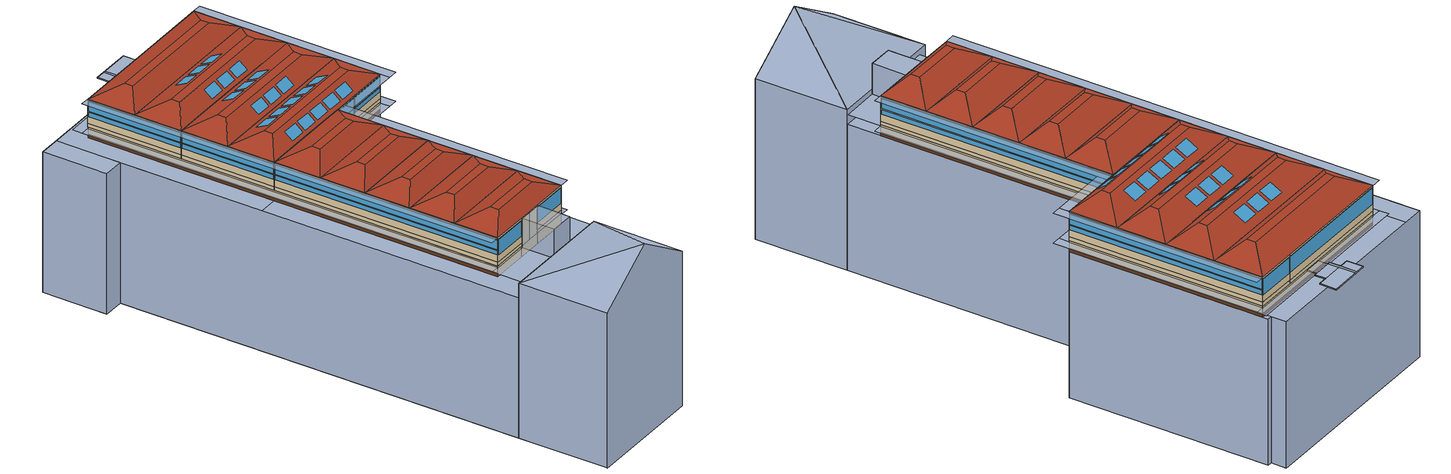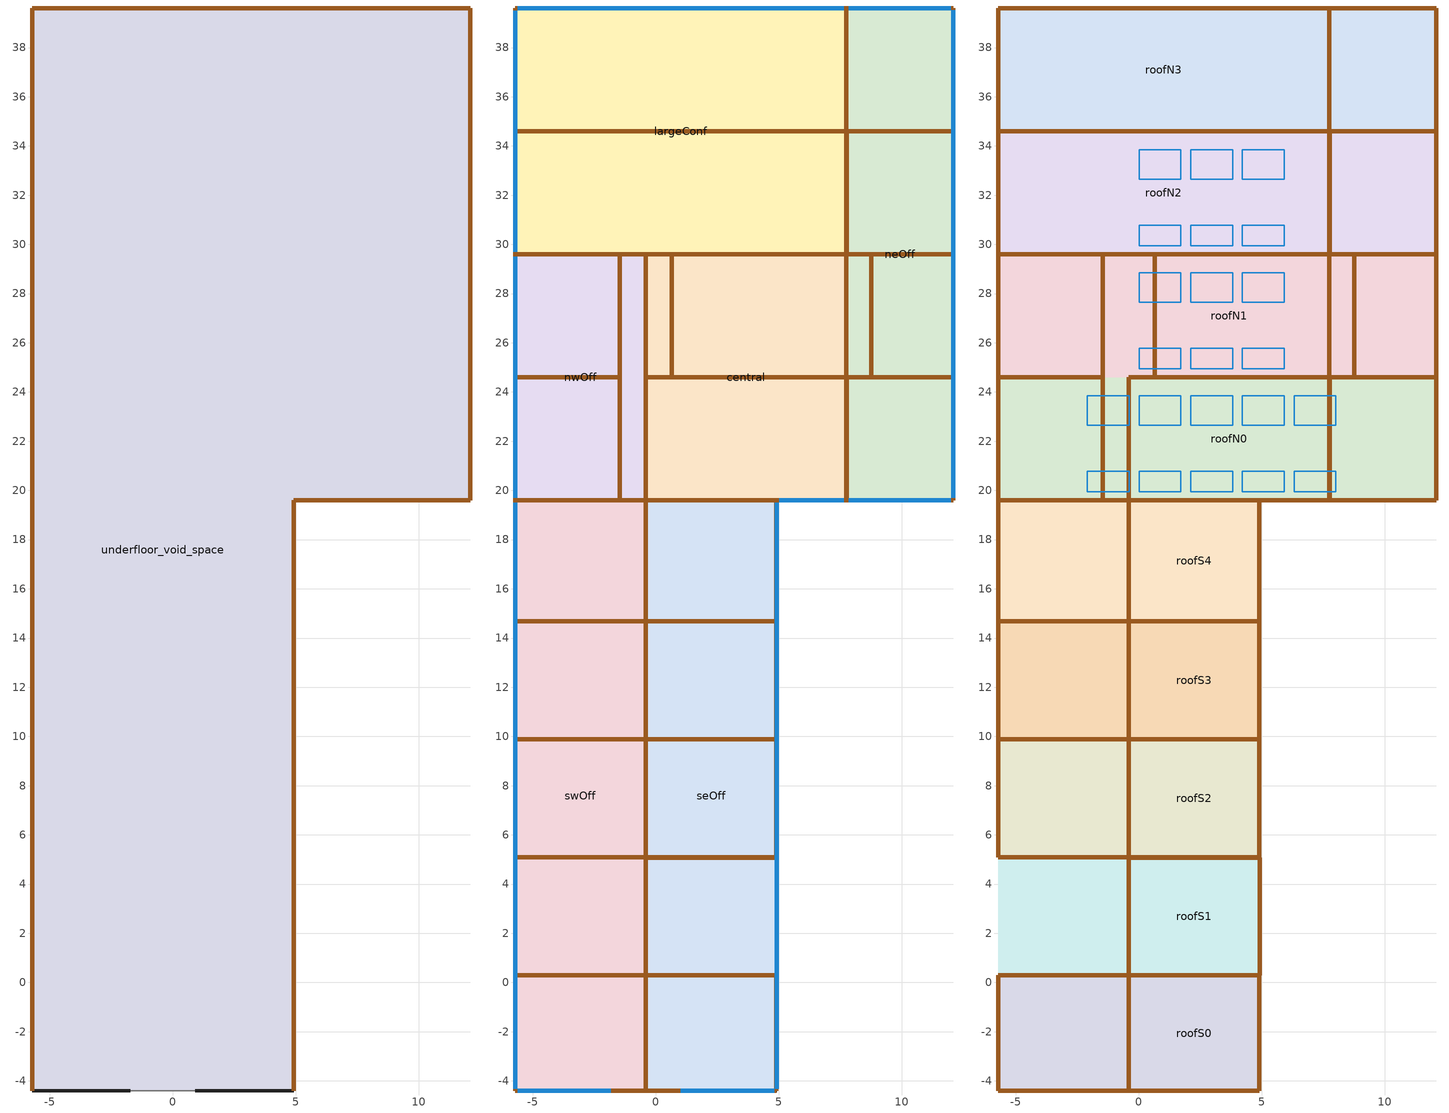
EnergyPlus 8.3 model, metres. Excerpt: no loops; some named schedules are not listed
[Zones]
underfloor_void_space
 floor adiabatic (floor_slab_1): 12.1,19.6 4.91,19.6 4.91,39.6 12.1,39.6 z0; 4.91,-4.41 -5.72,-4.41 -5.72,39.6 4.91,39.6 z0
 wall outside (insulated_metal_panel_wall_5): 0.91,-4.41 4.91,-4.41 4.91,19.6 12.1,19.6 12.1,39.6 -5.72,39.6 -5.72,-4.41 -1.72,-4.41 z0:1.12
 wall adiabatic (internal_partition_9): -1.72,-4.41 0.91,-4.41 z0:1.12
 door (plenum_concrete_base_wall_7): 4.91,-4.41 4.91,19.59 / 4.91,19.6 12.1,19.6 / 12.1,19.6 12.1,39.6 / 12.1,39.6 -5.72,39.6 / -5.72,39.59 -5.72,-4.41 z0:0.35
central
 floor to underfloor_void_space (internal_floor_4): 7.75,19.6 -0.41,19.6 -0.41,29.6 7.75,29.6 z1.12
 wall outside (insulated_metal_panel_wall_mull): 4.91,19.6 7.75,19.6 z1.12:1.52; 4.91,19.6 7.75,19.6 z3.92:4.12
 wall outside (insulated_metal_panel_wall_5): 4.91,19.6 7.75,19.6 z1.52:3.92
 wall to nwOff (internal_partition_9): -0.41,19.6 -0.41,29.6 z1.12:4.12
 wall to seOff (internal_partition_9): 4.91,19.6 -0.41,19.6 z1.12:4.12
 wall to largeConf (internal_partition_9): 7.74,29.6 -0.41,29.6 z1.12:4.12
 wall to neOff (internal_partition_9): 7.74,29.6 7.74,19.6 z1.12:4.12
 window (lowe_double_layer_uip0d43_100123456): 5.01,19.6 7.65,19.6 z2.84:3.87; 5.01,19.6 7.65,19.6 z2.27:2.74
 door inside (IRTSurface): 7.73,29.6 -0.41,29.6 / 7.74,29.59 7.74,19.6 / 4.9,19.6 -0.41,19.6 / -0.41,19.6 -0.41,29.59 z1.12:4.12; 7.74,24.6 -0.41,24.6 -0.41,19.6 7.74,19.6 z4.12; 0.65,24.6 7.74,24.6 7.74,29.59 0.65,29.59 z4.12
neOff
 floor to underfloor_void_space (internal_floor_noCarpet): 12.1,19.6 7.75,19.6 7.75,39.6 12.1,39.6 z1.12
 wall outside (insulated_metal_panel_wall_mull): 7.75,19.6 12.1,19.6 12.1,39.61 7.75,39.61 z1.12:1.52; 7.75,19.6 12.1,19.6 12.1,39.61 7.75,39.61 z3.92:4.12
 wall outside (insulated_metal_panel_wall_5): 7.75,19.6 12.1,19.6 12.1,39.61 7.75,39.61 z1.52:3.92
 wall to largeConf (internal_partition_9): 7.75,29.6 7.75,39.6 z1.12:4.12
 window (lowe_double_layer_uip0d43_100123456): 12.1,19.7 12.1,39.51 / 7.85,19.6 12,19.6 z2.84:3.87; 12.1,19.7 12.1,39.51 / 7.85,19.6 12,19.6 z2.27:2.74; 12,39.61 7.85,39.61 z2.27:3.87
 door inside (IRTSurface): 7.75,29.6 7.75,39.59 z1.12:4.12; 7.75,34.6 12.1,34.6 12.1,39.6 7.75,39.6 z4.12; 7.76,19.6 12.1,19.6 12.1,24.6 7.76,24.6 z4.12; 8.76,24.6 12.1,24.6 12.1,29.59 8.76,29.59 z4.12; 7.75,29.6 12.1,29.6 12.1,34.59 7.75,34.59 z4.12
seOff
 floor to underfloor_void_space (internal_floor_4): 4.91,-4.41 -0.41,-4.41 -0.41,19.6 4.91,19.6 z1.12
 wall outside (insulated_metal_panel_wall_5): 0.91,-4.41 4.91,-4.41 4.91,19.6 z1.52:3.92
 wall outside (insulated_metal_panel_wall_mull): 0.91,-4.41 4.91,-4.41 4.91,19.6 z3.92:4.12; 0.91,-4.41 4.91,-4.41 4.91,19.6 z1.12:1.52
 wall to swOff (internal_partition_9): -0.41,19.6 -0.41,-4.41 z1.12:4.12
 wall adiabatic (insulated_metal_panel_wall_5): -0.41,-4.41 0.91,-4.41 z1.12:4.12
 window (lowe_double_layer_uip0d43_100123456): 4.91,-4.31 4.91,19.5 z2.27:2.74; 4.91,-4.31 4.91,19.5 z2.84:3.87; 1.01,-4.41 4.81,-4.41 z2.27:3.87
 door inside (IRTSurface): -0.41,19.6 -0.41,-4.4 z1.12:4.12; -0.41,0.29 4.91,0.29 4.91,5.08 -0.41,5.08 z4.12; -0.41,5.09 4.91,5.09 4.91,9.88 -0.41,9.88 z4.12; -0.41,9.89 4.91,9.89 4.91,14.68 -0.41,14.68 z4.12; -0.41,-4.41 4.91,-4.41 4.91,0.28 -0.41,0.28 z4.12; -0.41,14.69 4.91,14.69 4.91,19.59 -0.41,19.59 z4.12
swOff
 floor to underfloor_void_space (internal_floor_4): -0.41,-4.41 -5.72,-4.41 -5.72,19.6 -0.41,19.6 z1.12
 wall outside (insulated_metal_panel_wall_mull): -5.72,19.6 -5.72,-4.41 -1.72,-4.41 z3.92:4.12; -5.72,19.6 -5.72,-4.41 -1.72,-4.41 z1.12:1.52
 wall outside (insulated_metal_panel_wall_5): -5.72,19.6 -5.72,-4.41 -1.72,-4.41 z1.52:3.92
 wall to nwOff (internal_partition_9): -5.72,19.6 -0.41,19.6 z1.12:4.12
 wall adiabatic (insulated_metal_panel_wall_5): -1.72,-4.41 -0.41,-4.41 z1.12:4.12
 window (lowe_double_layer_uip0d43_100123456): -5.72,19.5 -5.72,-4.31 z2.84:3.87; -5.72,19.5 -5.72,-4.31 z2.27:2.74; -5.62,-4.41 -1.82,-4.41 z2.27:3.87
 door inside (IRTSurface): -5.72,19.6 -0.42,19.6 z1.12:4.12; -5.72,5.09 -0.41,5.09 -0.41,9.88 -5.72,9.88 z4.12; -5.72,9.89 -0.41,9.89 -0.41,14.68 -5.72,14.68 z4.12; -5.72,-4.41 -0.41,-4.41 -0.41,0.28 -5.72,0.28 z4.12; -5.72,14.69 -0.41,14.69 -0.41,19.59 -5.72,19.59 z4.12
nwOff
 floor to underfloor_void_space (internal_floor_noCarpet): -0.41,19.6 -5.72,19.6 -5.72,29.6 -0.41,29.6 z1.12
 wall outside (insulated_metal_panel_wall_5): -5.72,29.6 -5.72,19.6 z1.52:3.92
 wall outside (insulated_metal_panel_wall_mull): -5.72,29.6 -5.72,19.6 z3.92:4.12; -5.72,29.6 -5.72,19.6 z1.12:1.52
 wall to largeConf (internal_partition_9): -5.72,29.6 -0.41,29.6 z1.12:4.12
 window (lowe_double_layer_uip0d43_100123456): -5.72,29.5 -5.72,19.7 z2.84:3.87; -5.72,29.5 -5.72,19.7 z2.27:2.74
 door inside (IRTSurface): -5.72,29.6 -0.42,29.6 z1.12:4.12; -5.72,19.6 -1.47,19.6 -1.47,24.59 -5.72,24.59 z4.12; -5.72,24.6 -1.47,24.6 -1.47,29.59 -5.72,29.59 z4.12
largeConf
 floor to underfloor_void_space (internal_floor_noCarpet): 7.75,29.6 -5.72,29.6 -5.72,39.6 7.75,39.6 z1.12
 wall outside (insulated_metal_panel_wall_5): 7.75,39.61 -5.72,39.6 -5.72,29.6 z1.52:3.92
 wall outside (insulated_metal_panel_wall_mull): 7.75,39.61 -5.72,39.6 -5.72,29.6 z3.92:4.12; 7.75,39.61 -5.72,39.6 -5.72,29.6 z1.12:1.52
 window (lowe_double_layer_uip0d43_100123456): -5.72,39.5 -5.72,29.7 z2.27:2.74; -5.72,39.5 -5.72,29.7 z2.84:3.87; 7.65,39.6 -5.62,39.6 z2.27:3.87
 door inside (IRTSurface): -5.72,34.6 7.74,34.6 7.74,39.59 -5.72,39.59 z4.12; -5.72,29.6 7.74,29.6 7.74,34.59 -5.72,34.59 z4.12
roofS1
 floor to seOff (ceiling_tile_panel_12): 4.91,0.29 -0.41,0.29 -0.41,5.09 4.91,5.09 z4.12
 floor to swOff (ceiling_tile_panel_12): -0.41,0.29 -5.72,0.29 -5.72,5.09 -0.41,5.09 z4.12
 roof outside (pitched_roof_rip40_13): -5.72,0.29,4.12 4.91,0.29,4.12 2.31,1.72,5.42 -3.39,1.72,5.42; -5.72,5.09,4.12 -5.72,0.29,4.12 -3.39,1.72,5.42 -3.39,2.62,5.42; 4.91,0.29,4.12 4.91,5.09,4.12 2.31,2.62,5.42 2.31,1.72,5.42; 4.91,5.09,4.12 -5.72,5.09,4.12 -3.39,2.62,5.42 2.31,2.62,5.42
 roof outside (flat_roof_rip10_15): -3.39,1.72 2.31,1.72 2.31,2.62 -3.39,2.62 z5.42
roofS2
 floor to seOff (ceiling_tile_panel_12): 4.91,5.09 -0.41,5.09 -0.41,9.89 4.91,9.89 z4.12
 floor to swOff (ceiling_tile_panel_12): -0.41,5.09 -5.72,5.09 -5.72,9.89 -0.41,9.89 z4.12
 roof outside (pitched_roof_rip40_13): -5.72,5.09,4.12 4.91,5.09,4.12 2.31,6.52,5.42 -3.39,6.52,5.42; -5.72,9.89,4.12 -5.72,5.09,4.12 -3.39,6.52,5.42 -3.39,7.42,5.42; 4.91,5.09,4.12 4.91,9.89,4.12 2.31,7.42,5.42 2.31,6.52,5.42; 4.91,9.89,4.12 -5.72,9.89,4.12 -3.39,7.42,5.42 2.31,7.42,5.42
 roof outside (flat_roof_rip10_15): -3.39,6.52 2.31,6.52 2.31,7.42 -3.39,7.42 z5.42
roofS3
 floor to seOff (ceiling_tile_panel_12): 4.91,9.89 -0.41,9.89 -0.41,14.69 4.91,14.69 z4.12
 floor to swOff (ceiling_tile_panel_12): -0.41,9.89 -5.72,9.89 -5.72,14.69 -0.41,14.69 z4.12
 roof outside (pitched_roof_rip40_13): -5.72,9.89,4.12 4.91,9.89,4.12 2.31,11.32,5.42 -3.39,11.32,5.42; -5.72,14.69,4.12 -5.72,9.89,4.12 -3.39,11.32,5.42 -3.39,12.22,5.42; 4.91,9.89,4.12 4.91,14.69,4.12 2.31,12.22,5.42 2.31,11.32,5.42; 4.91,14.69,4.12 -5.72,14.69,4.12 -3.39,12.22,5.42 2.31,12.22,5.42
 roof outside (flat_roof_rip10_15): -3.39,11.32 2.31,11.32 2.31,12.22 -3.39,12.22 z5.42
roofS0
 floor to seOff (ceiling_tile_panel_12): 4.91,-4.41 -0.41,-4.41 -0.41,0.29 4.91,0.29 z4.12
 floor to swOff (ceiling_tile_panel_12): -0.41,-4.41 -5.72,-4.41 -5.72,0.29 -0.41,0.29 z4.12
 roof outside (pitched_roof_rip40_13): -5.72,-4.41,4.12 4.91,-4.41,4.12 2.31,-2.98,5.42 -3.39,-2.98,5.42; -5.72,0.29,4.12 -5.72,-4.41,4.12 -3.39,-2.98,5.42 -3.39,-2.08,5.42; 4.91,-4.41,4.12 4.91,0.29,4.12 2.31,-2.08,5.42 2.31,-2.98,5.42; 4.91,0.29,4.12 -5.72,0.29,4.12 -3.39,-2.08,5.42 2.31,-2.08,5.42
 roof outside (flat_roof_rip10_15): -3.39,-2.98 2.31,-2.98 2.31,-2.08 -3.39,-2.08 z5.42
roofS4
 floor to seOff (ceiling_tile_panel_12): 4.91,14.69 -0.41,14.69 -0.41,19.6 4.91,19.6 z4.12
 floor to swOff (ceiling_tile_panel_12): -0.41,14.69 -5.72,14.69 -5.72,19.6 -0.41,19.6 z4.12
 roof outside (pitched_roof_rip40_13): -5.72,19.6,4.12 -5.72,14.69,4.12 -3.39,16.18,5.42 -3.39,17.08,5.42; -5.72,14.69,4.12 4.91,14.69,4.12 2.31,16.18,5.42 -3.39,16.18,5.42; 4.91,14.69,4.12 4.91,19.6,4.12 2.31,17.08,5.42 2.31,16.18,5.42; 4.91,19.6,4.12 -5.72,19.6,4.12 -3.39,17.08,5.42 2.31,17.08,5.42
 roof outside (flat_roof_rip10_15): -3.39,16.18 2.31,16.18 2.31,17.08 -3.39,17.08 z5.42
roofN0
 floor to central (ceiling_tile_panel_12): 7.75,19.6 -0.41,19.6 -0.41,24.6 7.75,24.6 z4.12
 floor to nwOff (cooled_panel_12): -0.41,19.6 -5.72,19.6 -5.72,24.6 -0.41,24.6 z4.12
 floor to neOff (ceiling_tile_panel_12): 12.1,19.6 7.75,19.6 7.75,24.6 12.1,24.6 z4.12
 roof outside (pitched_roof_rip40_13): -5.72,24.6,4.12 -5.72,19.6,4.12 -3.44,21.23,5.42 -3.44,22.13,5.42; -5.72,19.6,4.12 12.1,19.6,4.12 9.36,21.23,5.42 -3.44,21.23,5.42; 12.1,19.6,4.12 12.1,24.6,4.12 9.36,22.13,5.42 9.36,21.23,5.42; 12.1,24.6,4.12 -5.72,24.6,4.12 -3.44,22.13,5.42 9.36,22.13,5.42
 roof outside (flat_roof_rip10_15): -3.44,21.23 9.36,21.23 9.36,22.13 -3.44,22.13 z5.42
 skylight (lowe_double_layer_uip0d43_100123456): 6.31,19.94,4.39 8.01,19.94,4.39 8.01,20.77,5.05 6.31,20.77,5.05; 4.21,19.94,4.39 5.91,19.94,4.39 5.91,20.77,5.05 4.21,20.77,5.05; 2.11,19.94,4.39 3.81,19.94,4.39 3.81,20.77,5.05 2.11,20.77,5.05; 0.01,19.94,4.39 1.71,19.94,4.39 1.71,20.77,5.05 0.01,20.77,5.05; -2.09,19.94,4.39 -0.39,19.94,4.39 -0.39,20.77,5.05 -2.09,20.77,5.05; -0.39,23.85,4.52 -2.09,23.85,4.52 -2.09,22.64,5.15 -0.39,22.64,5.15; 1.71,23.85,4.52 0.01,23.85,4.52 0.01,22.64,5.15 1.71,22.64,5.15; 3.81,23.85,4.52 2.11,23.85,4.52 2.11,22.64,5.15 3.81,22.64,5.15; 5.91,23.85,4.52 4.21,23.85,4.52 4.21,22.64,5.15 5.91,22.64,5.15; 8.01,23.85,4.52 6.31,23.85,4.52 6.31,22.64,5.15 8.01,22.64,5.15
roofN3
 floor to largeConf (ceiling_tile_panel_12): 7.75,34.6 -5.72,34.6 -5.72,39.6 7.75,39.6 z4.12
 floor to neOff (ceiling_tile_panel_12): 12.1,34.6 7.75,34.6 7.75,39.6 12.1,39.6 z4.12
 roof outside (pitched_roof_rip40_13): -5.72,39.6,4.12 -5.72,34.6,4.12 -3.44,36.23,5.42 -3.44,37.13,5.42; -5.72,34.6,4.12 12.1,34.6,4.12 9.36,36.23,5.42 -3.44,36.23,5.42; 12.1,34.6,4.12 12.1,39.6,4.12 9.36,37.13,5.42 9.36,36.23,5.42; 12.1,39.6,4.12 -5.72,39.6,4.12 -3.44,37.13,5.42 9.36,37.13,5.42
 roof outside (flat_roof_rip10_15): -3.44,36.23 9.36,36.23 9.36,37.13 -3.44,37.13 z5.42
roofN1
 floor to central (cooled_panel_12): 7.75,24.6 -0.41,24.6 -0.41,29.6 7.75,29.6 z4.12
 floor to neOff (cooled_panel_12): 12.1,24.6 7.75,24.6 7.75,29.6 12.1,29.6 z4.12
 floor to nwOff (cooled_panel_12): -0.41,24.6 -5.72,24.6 -5.72,29.6 -0.41,29.6 z4.12
 roof outside (pitched_roof_rip40_13): -5.72,29.6,4.12 -5.72,24.6,4.12 -3.44,26.23,5.42 -3.44,27.13,5.42; -5.72,24.6,4.12 12.1,24.6,4.12 9.36,26.23,5.42 -3.44,26.23,5.42; 12.1,24.6,4.12 12.1,29.6,4.12 9.36,27.13,5.42 9.36,26.23,5.42; 12.1,29.6,4.12 -5.72,29.6,4.12 -3.44,27.13,5.42 9.36,27.13,5.42
 roof outside (flat_roof_rip10_15): -3.44,26.23 9.36,26.23 9.36,27.13 -3.44,27.13 z5.42
 skylight (lowe_double_layer_uip0d43_100123456): 4.21,24.94,4.39 5.91,24.94,4.39 5.91,25.77,5.05 4.21,25.77,5.05; 2.11,24.94,4.39 3.81,24.94,4.39 3.81,25.77,5.05 2.11,25.77,5.05; 0.01,24.94,4.39 1.71,24.94,4.39 1.71,25.77,5.05 0.01,25.77,5.05; 1.71,28.85,4.52 0.01,28.85,4.52 0.01,27.64,5.15 1.71,27.64,5.15; 3.81,28.85,4.52 2.11,28.85,4.52 2.11,27.64,5.15 3.81,27.64,5.15; 5.91,28.85,4.52 4.21,28.85,4.52 4.21,27.64,5.15 5.91,27.64,5.15
roofN2
 floor to largeConf (ceiling_tile_panel_12): 7.75,29.6 -5.72,29.6 -5.72,34.6 7.75,34.6 z4.12
 floor to neOff (ceiling_tile_panel_12): 12.1,29.6 7.75,29.6 7.75,34.6 12.1,34.6 z4.12
 roof outside (pitched_roof_rip40_13): -5.72,34.6,4.12 -5.72,29.6,4.12 -3.44,31.23,5.42 -3.44,32.13,5.42; -5.72,29.6,4.12 12.1,29.6,4.12 9.36,31.23,5.42 -3.44,31.23,5.42; 12.1,29.6,4.12 12.1,34.6,4.12 9.36,32.13,5.42 9.36,31.23,5.42; 12.1,34.6,4.12 -5.72,34.6,4.12 -3.44,32.13,5.42 9.36,32.13,5.42
 roof outside (flat_roof_rip10_15): -3.44,31.23 9.36,31.23 9.36,32.13 -3.44,32.13 z5.42
 skylight (lowe_double_layer_uip0d43_100123456): 4.21,29.94,4.39 5.91,29.94,4.39 5.91,30.77,5.05 4.21,30.77,5.05; 2.11,29.94,4.39 3.81,29.94,4.39 3.81,30.77,5.05 2.11,30.77,5.05; 0.01,29.94,4.39 1.71,29.94,4.39 1.71,30.77,5.05 0.01,30.77,5.05; 1.71,33.85,4.52 0.01,33.85,4.52 0.01,32.64,5.15 1.71,32.64,5.15; 3.81,33.85,4.52 2.11,33.85,4.52 2.11,32.64,5.15 3.81,32.64,5.15; 5.91,33.85,4.52 4.21,33.85,4.52 4.21,32.64,5.15 5.91,32.64,5.15
shading: 5.28,40.61 5.28,41.75 / 5.28,41.75 6.28,41.75 / 6.28,41.75 6.28,43.45 / 6.28,43.45 1.88,43.45 / 1.88,43.45 1.88,41.75 / 1.88,41.75 2.88,41.75 / 2.88,41.75 2.88,40.61 / 2.88,40.61 3.18,40.61 / 3.18,40.61 3.19,39.6 / 3.19,39.6 4.98,39.6 / 4.98,39.6 4.98,40.61 / 4.98,40.61 5.28,40.61 z1.02:1.12; 4.91,-17.41 4.91,-7.91 / 4.91,-7.91 -7.72,-7.91 / -7.72,-7.91 -7.72,-17.41 z-15:1.5; 12.1,40.2 11.65,40.2 / 11.65,40.2 11.65,41.75 / 11.65,41.75 -9.97,41.75 / -9.97,41.75 -9.97,34.86 / -9.97,34.86 -7.72,34.86 / -7.72,34.86 -7.72,-7.91 / -7.72,-7.91 4.91,-7.91 / 4.91,-7.91 4.91,19.6 / 4.91,19.6 12.1,19.6 / 12.1,19.6 12.1,40.2 z-15:0; 0.85,-7.91 0.91,-4.41 / 0.91,-4.41 -1.72,-4.41 / -1.72,-4.41 -1.72,-7.91 / -1.72,-7.91 0.85,-7.91 z0:4.12; 13.1,18.6 12.1,18.6 12.1,39.61 13.1,39.61 z4.12; 5.91,-4.41 4.91,-4.41 4.91,19.6 5.91,19.6 z4.12; 12.1,18.6 5.92,18.6 5.92,19.6 12.1,19.6 z4.12; -5.72,-4.4 -6.72,-4.4 -6.72,39.61 -5.72,39.61 z4.12; -5.72,-4.41 -6.72,-4.41 -6.72,39.6 -5.72,39.6 z1.02; 5.91,-4.41 4.91,-4.41 4.91,19.6 5.91,19.6 z1.02; 12.1,18.6 5.92,18.6 5.92,19.6 12.1,19.6 z1.02; 13.1,18.59 12.1,18.59 12.1,39.6 13.1,39.6 z1.02; 6.28,41.75 5.28,41.75 5.28,43.45 6.28,43.45 z1.02; 4.98,39.6 3.19,39.6 3.18,40.61 4.98,40.61 z1.02; 5.28,40.61 4.98,40.61 4.98,41.75 5.28,41.75 z1.02; 4.98,40.61 2.88,40.61 2.88,41.75 4.98,41.75 z1.02; 5.28,41.75 1.88,41.75 1.88,43.45 5.28,43.45 z1.02; 1.88,41.75 2.88,41.75 2.88,43.45 1.88,43.45 z1.12; 2.88,40.61 3.18,40.61 3.15,43.45 2.88,43.45 z1.12; 3.19,39.6 4.98,39.6 4.98,40.61 3.18,40.61 z1.12; 3.18,40.61 5.28,40.61 5.28,41.75 3.17,41.75 z1.12; 3.17,41.75 6.28,41.75 6.28,43.45 3.15,43.45 z1.12; 3.18,39.61 -6.72,39.6 -6.72,40.6 3.18,40.61 z1.02; 13.1,39.61 4.98,39.6 4.98,40.6 13.1,40.61 z1.02; 4.91,-17.41 -7.72,-17.41 -7.72,-7.91 4.91,-7.91 z-15; 4.91,-7.91,1.5 -7.72,-7.91,1.5 -1.41,-17.41,5.62; -7.72,-7.91,1.5 -7.72,-17.41,1.5 -1.41,-17.41,5.62; 4.91,-17.41,1.5 4.91,-7.91,1.5 -1.41,-17.41,5.62; -7.72,-17.41,-15 4.91,-17.41,-15 4.91,-17.41,1.5 -1.41,-17.41,5.62 -7.72,-17.41,1.5; 12.1,19.6 4.91,19.6 4.91,34.86 12.1,34.86 z-15; 4.91,-7.91 -7.72,-7.91 -7.72,34.86 4.91,34.86 z-15; 11.65,40.2 -9.97,40.2 -9.97,41.75 11.65,41.75 z-15; 12.1,34.86 -9.97,34.86 -9.97,40.2 12.1,40.2 z-15; 11.65,19.6 12.1,19.6 12.1,40.2 11.65,40.2 z0; -7.72,-7.91 4.91,-7.91 4.91,19.6 -7.72,19.6 z0; -9.97,34.86 -7.72,34.86 -7.72,41.75 -9.97,41.75 z0; -7.72,19.6 11.65,19.6 11.65,41.75 -7.72,41.75 z0; 0.85,-7.91 -1.72,-7.91 -1.72,-4.41 0.91,-4.41 z0; -1.72,-7.91 0.85,-7.91 0.91,-4.41 -1.72,-4.41 z4.12; 4.91,-7.81 0.95,-7.81 1.01,-4.41 4.91,-4.41 z1.02; -1.72,-7.81 -6.72,-7.81 -6.72,-4.41 -1.72,-4.41 z1.02
[Building]
Building: North Axis {deg}=15; Terrain=Suburbs; Loads Convergence Tolerance Value=0.04; Temperature Convergence Tolerance Value {deltaC}=0.4; Solar Distribution=FullExterior; Maximum Number of Warmup Days=25; Minimum Number of Warmup Days=6
[Site:Location]
Pittsburgh PA USA: Latitude {deg}=40.36; Longitude {deg}=-79.92; Time Zone {hr}=-5; Elevation {m}=388
[SizingPeriod:DesignDay] Day of Month=15; Humidity Condition Type=WetBulb; Barometric Pressure {Pa}=96749.9; Wind Direction {deg}=0; Rain Indicator=No; Snow Indicator=No
Name | Month | Day Type | Maximum Dry-Bulb Temperature {C} | Daily Dry-Bulb Temperature Range {deltaC} | Wetbulb or DewPoint at Maximum Dry-Bulb {C} | Wind Speed {m/s} | Daylight Saving Time Indicator | Sky Clearness
Summer Design Day in Pittsburgh PA 99.6 | 7 | SummerDesignDay | 32.2 | 9.8 | 22.4 | 0 | Yes | 0.98
Winter Design Day in Pittsburgh PA 99.6 | 1 | WinterDesignDay | -14.7 | 0 | -14.7 | 11.2 | No | 0
[Site:GroundTemperature:BuildingSurface]
18, 18, 18, 18, 18, 18, 18, 18, 18, 18, 18, 18
[Site:GroundTemperature:FCfactorMethod]
January Ground Temperature {C}=2.1; February Ground Temperature {C}=1.21; March Ground Temperature {C}=2.79; April Ground Temperature {C}=5.27; May Ground Temperature {C}=11.76; June Ground Temperature {C}=16.77; July Ground Temperature {C}=20.14; August Ground Temperature {C}=21.17; September Ground Temperature {C}=19.42; October Ground Temperature {C}=15.53; November Ground Temperature {C}=10.34; December Ground Temperature {C}=5.52
[Site:GroundTemperature:Shallow]
14, 14, 14, 14, 14, 14, 14, 14, 14, 14, 14, 14
[Site:GroundTemperature:Deep]
14, 14, 14, 14, 14, 14, 14, 14, 14, 14, 14, 14
[Site:GroundReflectance]
0.2, 0.2, 0.2, 0.2, 0.2, 0.2, 0.2, 0.2, 0.2, 0.2, 0.2, 0.2
[Site:GroundReflectance:SnowModifier]
2, 2
[Material]
aerated_concrete_20cm: Rough, 0.2, 1.13, 2000, 1000, 0.9, 0.6, 0.6
aerated_concrete_30cm: Rough, 0.3, 1.13, 2000, 1000, 0.9, 0.6, 0.6
aerated_concrete_1cm: Rough, 0.05, 1.13, 2000, 1000, 0.9, 0.6, 0.6
steel_5mm: Rough, 0.05, 45, 7800, 480, 0.9, 0.6, 0.6
foam_polyisocyanate_105mm: Rough, 0.105, 0.03, 45, 1470, 0.9, 0.6, 0.6
foam_polyisocyanate_105mm_mull: Rough, 0.0025, 0.03, 45, 1470, 0.9, 0.6, 0.6
gypsum_plasterboard_25mm: Rough, 0.025, 0.25, 900, 1000, 0.9, 0.5, 0.5
eps_65mm: Rough, 0.065, 0.04, 15, 1400, 0.9, 0.6, 0.6
stainless_steel_1cm: Rough, 0.01, 29, 7850, 480, 0.9, 0.6, 0.6
rip40_batt_insulation_glass_fiber_30cm: Rough, 0.145, 0.043, 12, 840, 0.9, 0.7, 0.7
ceiling_tile_1cm: Rough, 0.005, 0.056, 380, 1000, 0.9, 0.5, 0.5
copper_2mm: Rough, 0.005, 200, 7000, 460, 0.9, 0.6, 0.6
[Material:NoMass] Roughness=Rough; Thermal Absorptance=0.9; Solar Absorptance=0.7; Visible Absorptance=0.7
Name | Thermal Resistance {m2-K/W}
carpet | 0.28
air_gap_10mm | 0.15
[Material:InfraredTransparent]
IRTMaterial
[WindowMaterial:SimpleGlazingSystem]
iw_ext_win_simple: U-Factor #CaliPara4:External Window U,=2.655; was 0.292 Solar Heat Gain Coefficient #CaliPara5:External Window SHGC,=0.422; Visible Transmittance=0.252
[WindowMaterial:Shade]
internal_shade_30004: Solar Transmittance=0.05; Solar Reflectance=0.35; Visible Transmittance=0.05; Visible Reflectance=0.35; Infrared Hemispherical Emissivity=0.9; Infrared Transmittance=0; Thickness {m}=0.005; Conductivity {W/m-K}=0.1; Shade to Glass Distance {m}=0.05; Top Opening Multiplier=0; Bottom Opening Multiplier=0; Left-Side Opening Multiplier=0; Right-Side Opening Multiplier=0; Airflow Permeability=0
[WindowMaterial:Blind] Slat Orientation=Horizontal; Slat Infrared Hemispherical Transmittance=0; Blind Top Opening Multiplier=0.5; Blind Bottom Opening Multiplier=0.5; Blind Left Side Opening Multiplier=0.5; Blind Right Side Opening Multiplier=0.5; Minimum Slat Angle {deg}=0
Name | Slat Width {m} | Slat Separation {m} | Slat Thickness {m} | Slat Angle {deg} | Slat Conductivity {W/m-K} | Slat Beam Solar Transmittance | Front Side Slat Beam Solar Reflectance | Back Side Slat Beam Solar Reflectance | Slat Diffuse Solar Transmittance | Front Side Slat Diffuse Solar Reflectance | Back Side Slat Diffuse Solar Reflectance | Slat Beam Visible Transmittance | Front Side Slat Beam Visible Reflectance | Back Side Slat Beam Visible Reflectance | Slat Diffuse Visible Transmittance | Front Side Slat Diffuse Visible Reflectance | Back Side Slat Diffuse Visible Reflectance | Front Side Slat Infrared Hemispherical Emissivity | Back Side Slat Infrared Hemispherical Emissivity | Blind to Glass Distance {m} | Maximum Slat Angle {deg}
external_reflector_30001 | 0.37 | 0.37 | 0.01 | 0 | 1 | 0.332 | 0.5 | 0.1 | 0.332 | 0.5 | 0.1 | 0.337 | 0.5 | 0.1 | 0.337 | 0.5 | 0.1 | 0.84 | 0.84 | 1 | 90
blind_3002 | 0.007 | 0.005 | 0.0002 | 20 | 221 | 0 | 0.8 | 0.8 | 0 | 0.8 | 0.8 | 0 | 0.8 | 0.8 | 0 | 0.8 | 0.8 | 0.9 | 0.9 | 0.02 | 0
[Construction]
floor_slab_1: aerated_concrete_20cm
insulated_metal_panel_wall_5: steel_5mm, foam_polyisocyanate_105mm, steel_5mm
plenum_concrete_base_wall_7: aerated_concrete_30cm
internal_partition_9: gypsum_plasterboard_25mm, air_gap_10mm, gypsum_plasterboard_25mm
pitched_roof_rip40_13: stainless_steel_1cm, rip40_batt_insulation_glass_fiber_30cm, stainless_steel_1cm
flat_roof_rip10_15: stainless_steel_1cm, eps_65mm, stainless_steel_1cm
lowe_double_layer_uip0d43_100123456: iw_ext_win_simple
lowe_double_layer_inside_blind_2001: iw_ext_win_simple, blind_3002
lowe_double_layer_inside_shade_2003: iw_ext_win_simple, internal_shade_30004
lowe_double_layer_outside_reflector_2004: external_reflector_30001, iw_ext_win_simple
lowe_double_layer_outside_blind_2006: blind_3002, iw_ext_win_simple
internal_floor_4: aerated_concrete_1cm, carpet
internal_floor_noCarpet: aerated_concrete_1cm
ceiling_tile_panel_12: ceiling_tile_1cm
IRTSurface: IRTMaterial
[Construction:InternalSource]
cooled_panel_12: 1, 1, 1, 0.3, copper_2mm, copper_2mm
insulated_metal_panel_wall_mull: 2, 2, 1, 0.3, steel_5mm, foam_polyisocyanate_105mm_mull, copper_2mm
[WindowProperty:ShadingControl] Shading Control Type=AlwaysOn; Shading Control Is Scheduled=No; Glare Control Is Active=No; Setpoint 2 {W/m2 or deg C}=0
Name | Shading Type | Construction with Shading | Type of Slat Angle Control for Blinds
interior_blind_control_1001 | InteriorBlind | lowe_double_layer_inside_blind_2001 | FixedSlatAngle
interior_shade_control_1003 | InteriorShade | lowe_double_layer_inside_shade_2003 | FixedSlatAngle
external_reflector_control_1004 | ExteriorBlind | lowe_double_layer_outside_reflector_2004 | BlockBeamSolar
external_blind_control_1006 | ExteriorBlind | lowe_double_layer_outside_blind_2006 | FixedSlatAngle
[Zone] Type=1; Multiplier=1; Zone Inside Convection Algorithm=TARP
Name | Part of Total Floor Area
underfloor_void_space; roofS1; roofS2; roofS3; roofS0; roofS4; roofN0; roofN3; roofN1; roofN2 | No
swOff; seOff; nwOff; neOff; central; largeConf | Yes
[RoomAirModelType]
seOff RoomAir Model: seOff, UnderFloorAirDistributionInterior, DIRECT
swOff RoomAir Model: swOff, UnderFloorAirDistributionInterior, DIRECT
[InternalMass] Construction=internal_floor_noCarpet; Total area exposed to Zone {m2} #CaliPara6=600.1234
Name | Zone
swOff_intMass | swOff
seOff_intMass | seOff
nwOff_intMass | nwOff
neOff_intMass | neOff
largeConf_intMass | largeConf
central_intMass | central
[RoomAirSettings:UnderFloorAirDistributionInterior] Number of Diffusers=8; Power per Plume=Autocalculate; Design Effective Area of Diffuser {m2}=Autocalculate; Diffuser Slot Angle from Vertical {deg}=Autocalculate; Temperature Difference Threshold for Reporting {deltaC}=0.001; Diffuser Type=Swirl; Transition Height {m}=1.7; Coefficient A=Autocalculate; Coefficient B=Autocalculate; Coefficient C=Autocalculate; Coefficient D=Autocalculate; Coefficient E=Autocalculate
seOff; swOff
[ZoneMixing] Schedule=On 24/7; Design Flow Rate Calculation Method=AirChanges/Hour; Delta Temperature=0
Name | Zone | Air Changes per Hour {ACH} #CaliPara10: Zone Mixing Rate. IW is open-plan office with very little | Source Zone | Air Changes per Hour {ACH}
nwOff_to_swOff_mixing | swOff | 10 | nwOff
swOff_to_nwOff_mixing | nwOff |  | swOff | 10
nwOff_to_central_mixing | central |  | nwOff | 10
central_to_nwOff_mixing | nwOff |  | central | 10
nwOff_to_largeConf_mixing | largeConf |  | nwOff | 10
largeConf_to_nwOff_mixing | nwOff |  | largeConf | 10
largeConf_to_central_mixing | central |  | largeConf | 10
central_to_largeConf_mixing | largeConf |  | central | 10
largeConf_to_neOff_mixing | neOff |  | largeConf | 10
neOff_to_largeConf_mixing | largeConf |  | neOff | 10
neOff_to_central_mixing | central |  | neOff | 10
central_to_neOff_mixing | neOff |  | central | 10
central_to_seOff_mixing | seOff |  | central | 10
seOff_to_central_mixing | central |  | seOff | 10
seOff_to_swOff_mixing | swOff |  | seOff | 10
swOff_to_seOff_mixing | seOff |  | swOff | 10
[People]
People central: central, iw_occp_simple, People, 3, 0.3, AutoCalculate, Activity Schedule Walking, 3.82e-08, No, ZoneAveraged, Work efficiency, ClothingInsulationSchedule, Clothing Schedule Normal, AirVelocitySchedule, Fanger
People neOff: neOff, iw_occp_simple, People, 2, 0.3, AutoCalculate, Activity Schedule Seated, 3.82e-08, No, ZoneAveraged, Work efficiency, ClothingInsulationSchedule, Clothing Schedule Normal, AirVelocitySchedule, Fanger
People seOff: seOff, iw_occp_simple, People, 8, 0.3, AutoCalculate, Activity Schedule Seated, 3.82e-08, No, ZoneAveraged, Work efficiency, ClothingInsulationSchedule, Clothing Schedule Normal, AirVelocitySchedule, Fanger
People nwOff: nwOff, iw_occp_simple, People, 2, 0.3, AutoCalculate, Activity Schedule Seated, 3.82e-08, No, ZoneAveraged, Work efficiency, ClothingInsulationSchedule, Clothing Schedule Normal, AirVelocitySchedule, Fanger
People swOff: swOff, iw_occp_simple, People, 8, 0.3, AutoCalculate, Activity Schedule Seated, 3.82e-08, No, ZoneAveraged, Work efficiency, ClothingInsulationSchedule, Clothing Schedule Normal, AirVelocitySchedule, Fanger
People largeConf: largeConf, iw_occp_simple, People, 20, 0.3, AutoCalculate, Activity Schedule Seated, 3.82e-08, No, ZoneAveraged, Work efficiency, ClothingInsulationSchedule, Clothing Schedule Normal, AirVelocitySchedule, Fanger
[Lights] Design Level Calculation Method=LightingLevel; Return Air Fraction=0; Fraction Radiant=0.42; Fraction Visible=0.18; Fraction Replaceable=1
Name | Zone or ZoneList | Schedule | Lighting Level {W}
central General lighting | central | iw_off | 1400
neOff General lighting | neOff | iw_off | 1500
seOff General lighting | seOff | iw_office_phd_light | 2400
nwOff General lighting | nwOff | iw_off | 850
swOff General lighting | swOff | iw_office_phd_light | 2400
largeConf General lighting | largeConf | iw_off | 2400
[ElectricEquipment] Design Level Calculation Method=Watts/Area; Fraction Latent=0; Fraction Radiant=0.2; Fraction Lost=0
Name | Zone or ZoneList | Schedule | Watts per Zone Floor Area {W/m2} #CaliPara11: Low equipment density zones. | Watts per Zone Floor Area {W/m2} #CaliPara12: high equipment density zones.
central Equipment 1 | central | iw_office_allyear_occ | 10
neOff Equipment 1 | neOff | iw_office_allyear_occ |  | 40
seOff Computing gain 1 | seOff | iw_office_allyear_occ | 20
nwOff Computing gain 1 | nwOff | iw_office_allyear_occ | 10
swOff Computing gain 1 | swOff | iw_office_allyear_occ | 10
largeConf Equipment 1 | largeConf | iw_classroom_occ | 10
[ZoneInfiltration:DesignFlowRate] Schedule=Infiltration_Mar_More; Design Flow Rate Calculation Method=AirChanges/Hour; Temperature Term Coefficient=0; Velocity Term Coefficient=0; Velocity Squared Term Coefficient=0
Name | Zone or ZoneList | Design Flow Rate {m3/s} | Air Changes per Hour {1/hr} #CaliPara7: Infiltration Rate. | Constant Term Coefficient was 1 | Air Changes per Hour {1/hr} | Constant Term Coefficient
underfloor_void_space Infiltration | underfloor_void_space | 0.057085 | 0.175 | 1
roofS1 Infiltration | roofS1 | 0.002695 |  |  | 0.175 | 1
roofS2 Infiltration | roofS2 | 0.002695 |  |  | 0.175 | 1
roofS3 Infiltration | roofS3 | 0.002695 |  |  | 0.175 | 1
roofS0 Infiltration | roofS0 | 0.002646 |  |  | 0.175 | 1
roofS4 Infiltration | roofS4 | 0.002748 |  |  | 0.175 | 1
roofN0 Infiltration | roofN0 | 0.005079 |  |  | 0.175 | 1
roofN3 Infiltration | roofN3 | 0.005079 |  |  | 0.175 | 1
roofN1 Infiltration | roofN1 | 0.005079 |  |  | 0.175 | 1
roofN2 Infiltration | roofN2 | 0.005079 |  |  | 0.175 | 1
central Infiltration | central | 0.008987 |  |  | 0.175 | 1
neOff Infiltration | neOff | 0.005438 |  |  | 0.175 | 1
seOff Infiltration | seOff | 0.00534 |  |  | 0.175 | 1
nwOff Infiltration | nwOff | 0.005438 |  |  | 0.175 | 1
swOff Infiltration | swOff | 0.00534 |  |  | 0.175 | 1
largeConf Infiltration | largeConf | 0.016837 |  |  | 0.175 | 1
[AvailabilityManager:Scheduled]
Name | Schedule
DOAS Availability | Semco_sys_op
tempHWLoop Availability | HWLoop_op
tempCHWLoop Availability | CHWLoop_op
[SetpointManager:Scheduled] Control Variable=Temperature
Name | Schedule | Setpoint Node or NodeList
Air Loop Setpoint Manager | iw_semco_sp_stpt | Air Loop Setpoint Manager Node List
HW Loop Setpoint Manager | hw_sp_stpt | HW Loop Setpoint Manager Node List
CHW Loop Setpoint Manager | chw_sp_stpt | CHW Loop Setpoint Manager Node List
[EnergyManagementSystem:Sensor]
Heating_switch: EMS_heating_time_switch_sch; Schedule Value
IAT_temp_stpt_base: IAT_temp_stpt_base_sch; Schedule Value
OAT: Environment; Site Outdoor Air Drybulb Temperature
OADP: Environment; Site Outdoor Air Dewpoint Temperature
OARH: Environment; Site Outdoor Air Relative Humidity
WDS: Environment; Site Wind Speed
OAE: Environment; Site Outdoor Air Enthalpy
IS_RAIN: Environment; Site Rain Status
HWOEN_stpt: HWOEN_stpt_sch; Schedule Value
Heating_weekendsetback: Heating_weekendsetback_sch; Schedule Value
Heating_nightsetback: Heating_nightsetback_sch; Schedule Value
Weekday_occup_st_hr: Weekday_occup_st_hr_sch; Schedule Value
Weekday_occup_ed_hr: Weekday_occup_ed_hr_sch; Schedule Value
Weekend_occup_st_hr: Weekend_occup_st_hr_sch; Schedule Value
Weekend_occup_ed_hr: Weekend_occup_ed_hr_sch; Schedule Value
Semco_T_SP: Semco_op_T_stpt_sch; Schedule Value
Semco_DP_SP: Semco_op_Tdp_stpt_sch; Schedule Value
DOAS_RADT_STPT: DOAS_radt_stpt_sch; Schedule Value
SEMCO_SYS_OP_SENSOR: Semco_sys_op; Schedule Value
mullion_heating_control_temp_high_sensor: mullion_heating_control_temp_high; Schedule Value
mullion_heating_control_temp_low_sensor: mullion_heating_control_temp_low; Schedule Value
iw_hw_ssp_2017_sensor: iw_hw_ssp; Schedule Value
IW_HeatMode_sensor: iw_heatmode_sch; Schedule Value
recirculation_mode_active_flag: recirculation_mode_active_sch; Schedule Value
seOff_pmv_sensor: People seOff; Zone Thermal Comfort Fanger Model PMV
swOff_pmv_sensor: People swOff; Zone Thermal Comfort Fanger Model PMV
neOff_pmv_sensor: People neOff; Zone Thermal Comfort Fanger Model PMV
nwOff_pmv_sensor: People nwOff; Zone Thermal Comfort Fanger Model PMV
largeConf_pmv_sensor: People largeConf; Zone Thermal Comfort Fanger Model PMV
central_pmv_sensor: People central; Zone Thermal Comfort Fanger Model PMV
SETBACK_FLG_sensor: SETBACK_FLG; Schedule Value
iw_occp_simple_sensor: iw_occp_simple; Schedule Value
[EnergyManagementSystem:GlobalVariable]
IW_Node4_N_T_Ave
IW_CWS_IEN
IW_HW_OEN
IW_COOLMODE
IW_HEATMODE
IW_SWINGMODE
IW_FREECOOL
IW_MAX_ZDP
IW_AVG_ZDP
IAT_EFFEC_STPT
IAT_EFFEC_STPT_iw_logics
IS_DAY
AVE_CO2
Heating_spw_stpt
Heating_spw_stpt_lastStep
PID_error_lastStep
CalculatedHeatingDmd
AveragePMV
MaxPMV
IW_OCCUPY_MODE
Occp_First_Come_Hr
Occp_Last_Leave_Hr
Occp_First_Come_Hr_Rpt
Occp_Last_Leave_Hr_Rpt
Time_Frac
Last_Hour
Step_First_Flag
[EnergyManagementSystem:Program]
InitVar: SET IW_Node4_N_T_Ave = 0; SET IW_CWS_IEN = 0; SET IW_HW_OEN = 0; SET IW_COOLMODE = 0; SET IW_HEATMODE = 0; SET IW_FREECOOL = 0; SET IW_MAX_ZDP = 50; SET IW_AVG_ZDP = 50; SET IAT_EFFEC_STPT = IAT_temp_stpt_base; SET IAT_EFFEC_STPT_iw_logics = IAT_temp_stpt_base; SET IW_OCCUPY_MODE = 0; SET IW_SWINGMODE = 0; SET CalculatedHeatingDmd = 0; SET AveragePMV = 0; SET MaxPMV = 0; SET AVE_CO2 = 0; SET IS_DAY = 0; SET Heating_spw_stpt = 30; SET Heating_spw_stpt_lastStep = Heating_spw_stpt; SET PID_error_lastStep = 0; SET Occp_First_Come_Hr = -999; SET Occp_Last_Leave_Hr = -999; SET Occp_First_Come_Hr_Rpt = -999; SET Occp_Last_Leave_Hr_Rpt = -999; SET Set_iw_occp_simple = 0.0; SET Last_Hour = 23; SET Step_First_Flag = 1
CalcAvgNMaxPMV: SET SumNumerator = seOff_pmv_sensor + swOff_pmv_sensor + neOff_pmv_sensor + nwOff_pmv_sensor + largeConf_pmv_sensor + central_pmv_sensor; SET SumDenominator = 6; SET AveragePMV = SumNumerator / SumDenominator; SET MaxPMV0 = @MAX seOff_pmv_sensor swOff_pmv_sensor; SET MaxPMV1 = @MAX neOff_pmv_sensor nwOff_pmv_sensor; SET MaxPMV2 = @MAX largeConf_pmv_sensor central_pmv_sensor; SET MaxPMV3 = @MAX MaxPMV0 MaxPMV1; SET MaxPMV4 = @MAX MaxPMV3 MaxPMV2; SET MaxPMV = MaxPMV4; IF iw_occp_simple_sensor == 0; SET MaxPMV = -999; SET AveragePMV = -999; ENDIF
SetWeather: SET WEATHER_MODE = 1; IF WEATHER_MODE == 0; SET Set_oat = OAT2017_SENSOR; SET Set_oah = OAH2017_SENSOR; SET Set_oawds = OAWDS2017_SENSOR; SET Set_oawdd = OATWDD_SENSOR; SET Set_oadwp = OADWP2017_SENSOR; SET Set_solDir = SOLDIR2017_SENSOR; SET Set_solDif = SOLDIF2017_SENSOR; ENDIF
CalcNorZoneTemp: SET SumNumerator = CO2_largeConf + CO2_neOff + CO2_swOff; SET SumDenominator = 3; SET AVE_CO2 = SumNumerator / SumDenominator
CalDmdHeatingDmd: SET TmpDiff = @Abs(hw_dmd_in_temp_sensor - hw_dmd_out_temp_sensor); SET CalculatedHeatingDmd = 4.178 * hw_dmd_out_flow_sensor * TmpDiff
CalcAveCO2: SET SumNumerator0 = T_largeConf + T_neOff; SET SumNumerator1 = T_central + T_nwOff; SET SumNumerator = SumNumerator0 + SumNumerator1; SET SumDenominator = 4; SET IW_Node4_N_T_Ave = SumNumerator / SumDenominator
CalcMaxZDP: SET MaxZDP0 = @MAX Tdp_largeConf Tdp_neOff; SET MaxZDP1 = @MAX Tdp_nwOff Tdp_central; SET MaxZDP2 = @MAX MaxZDP1 MaxZDP0; SET IW_MAX_ZDP = MaxZDP2
CalcAvgZDP: SET SumNumerator = Tdp_largeConf + Tdp_neOff; SET SumDenominator = 2; SET IW_AVG_ZDP = SumNumerator / SumDenominator
DeterCWSIEN: IF IW_Node4_N_T_Ave > IAT_EFFEC_STPT; SET IW_CWS_IEN = 1; ELSEIF IW_Node4_N_T_Ave < IAT_EFFEC_STPT - 0.5; SET IW_CWS_IEN = 0; ENDIF
DeterHWOEN: IF OAT < HWOEN_stpt; SET IW_HW_OEN = 1; ELSEIF OAT > HWOEN_stpt + 1; SET IW_HW_OEN = 0; ENDIF
DeterMODE: SET HEATMODE_MODE = 1; IF IW_CWS_IEN == 1 && Heating_switch == 0; SET IW_COOLMODE = 1; SET IW_HEATMODE = 0; SET IW_SWINGMODE = 0; ELSEIF IW_HW_OEN == 1 && Heating_switch == 1; SET IW_HEATMODE = 1; SET IW_COOLMODE = 0; SET IW_SWINGMODE = 0; ELSE; SET IW_HEATMODE = 0; SET IW_COOLMODE = 0; SET IW_SWINGMODE = 1; ENDIF; IF HEATMODE_MODE == 0; SET IW_HEATMODE = IW_HeatMode_sensor; IF IW_HEATMODE == 1; SET IW_COOLMODE = 0; SET IW_SWINGMODE = 0; ENDIF; ENDIF
CalEffecStpt_iw_logics: IF IW_COOLMODE == 1; SET IAT_EFFEC_STPT_iw_logics = IAT_temp_stpt_base; ELSEIF IW_HEATMODE == 1; IF DayOfWeek > 1 && DayOfWeek < 7; IF Hour >= Weekday_occup_st_hr && Hour < Weekday_occup_ed_hr; SET IAT_EFFEC_STPT_iw_logics = IAT_temp_stpt_base; SET IW_OCCUPY_MODE = 1; ELSE; SET IAT_EFFEC_STPT_iw_logics = IAT_temp_stpt_base - Heating_nightsetback; SET IW_OCCUPY_MODE = 0; ENDIF; ELSEIF DayOfWeek == 1 || DayOfWeek == 7; IF Hour >= Weekend_occup_st_hr && Hour < Weekend_occup_ed_hr; SET IAT_EFFEC_STPT_iw_logics = IAT_temp_stpt_base - Heating_weekendsetback; SET IW_OCCUPY_MODE = 1; ELSE; SET IAT_EFFEC_STPT_iw_logics = IAT_temp_stpt_base - Heating_nightsetback; SET IW_OCCUPY_MODE = 0; ENDIF; ENDIF; ENDIF
CalEffecStpt: IF SETBACK_FLG_sensor == 1; SET IAT_EFFEC_STPT = IAT_temp_stpt_base - 6; ELSE; SET IAT_EFFEC_STPT = IAT_temp_stpt_base; ENDIF
DeterIsDay: IF DayOfWeek > 1 && DayOfWeek < 7; IF Hour >= Weekday_occup_st_hr && Hour < Weekday_occup_ed_hr; SET IS_DAY = 1; ELSE; SET IS_DAY = 0; ENDIF; ELSEIF DayOfWeek == 1 || DayOfWeek == 7; IF Hour >= Weekend_occup_st_hr && Hour < Weekend_occup_ed_hr; SET IS_DAY = 1; ELSE; SET IS_DAY = 0; ENDIF; ENDIF
DeterFreecool: SET IW_FREECOOL = 0; SET IAT = IW_Node4_N_T_Ave; IF IW_SWINGMODE == 1; IF Hour >= 3 && Hour < 23; IF IAT > 22.8 && OAT > IAT - 8.3 && OAT < IAT; IF WDS < 2.2 && IS_RAIN == 0 && OARH < 95; IF OARH < 85 || IAT - OAT > 3.8; SET IW_FREECOOL = 1; ENDIF; ENDIF; ENDIF; ELSE; IF IAT > 21.7 && OAT < 25.6 && OAT > IAT - 11.1; IF WDS < 2.7 && IS_RAIN == 0 && OAE < IAE; IF OARH < 95; SET IW_FREECOOL = 1; ENDIF; ENDIF; ENDIF; ENDIF; ELSEIF IW_COOLMODE == 1; IF Hour >= 3 && Hour < 23; IF IAT > 20 && OAT > 15 && OAT < 25.6 && OAT < && OAT < IAT; IF WDS < 2.2 && IS_RAIN == 0 && OADP < IW_AVG_ZDP; IF OARH < 90; SET IW_FREECOOL = 1; ENDIF; ENDIF; ENDIF; ELSE; IF IAT > 18.3 && OAT > 11.7 && OAT < 25.6 && OAT < && OAT < IAT; IF WDS < 2.2 && IS_RAIN == 0 && OADP < IW_AVG_ZDP; IF OARH < 85; SET IW_FREECOOL = 1; ENDIF; ENDIF; ENDIF; ENDIF; ENDIF
DeterSemcoOp: SET Set_semco_sys_op = 0; IF IW_COOLMODE == 1; IF IW_FREECOOL == 0; IF IW_AVG_ZDP > Semco_DP_SP || IW_Node4_N_T_Ave > Semco_T_SP; SET Set_semco_sys_op = NULL; ENDIF; ENDIF; ELSE; IF IW_FREECOOL == 0; IF AVE_CO2 > 1000; SET Set_semco_sys_op = NULL; ENDIF; ENDIF; ENDIF
SemcoSyncOp: IF IW_COOLMODE == 1; IF SEMCO_SYS_OP_SENSOR == 1; SET Set_DOAS_desiccant_sys_op = NULL; SET Set_desiccant_wheel_op = NULL; ELSE; SET Set_DOAS_desiccant_sys_op = 0; SET Set_desiccant_wheel_op = 0; ENDIF; ENDIF
DeterHeatRecvOp: IF DOAS_RAT < 26.7 && DOAS_RAT > 18.3 && DOAS_RADT < 18.3; SET Set_DOAS_htrv_op = NULL; ELSE; SET Set_DOAS_htrv_op = 0; ENDIF
DeterGasBurnerOp: IF DOAS_DX_LVG_T > 12.8 && DOAS_RADT > DOAS_RADT_STPT; SET Set_burner_op = NULL; ELSE; SET Set_burner_op = 0; ENDIF
DeterRegenFanOp: IF REGEN_INLET_T > 48.9 || REGEN_EXIT_T > 48.9; SET Set_regen_fan_op = NULL; ELSE; SET Set_regen_fan_op = 0; ENDIF
StoOccpSch: IF (Hour == 0 && Last_Hour == 23) || (Step_First_Flag == 1); IF DayOfWeek > 1 && DayOfWeek < 7; SET Occp_First_Come_Hr = @RandomNormal 8 1 7 10; ELSE; SET Occp_First_Come_Hr = @RandomNormal 10 3 8 14; IF Occp_First_Come_Hr > 12; SET Occp_First_Come_Hr = 99; ENDIF; ENDIF; SET Occp_First_Come_Hr_Rpt = @Round Occp_First_Come_Hr; ENDIF; IF (Hour == 0 && Last_Hour == 23) || (Step_First_Flag == 1); IF DayOfWeek > 1 && DayOfWeek < 7; SET Occp_Last_Leave_Hr = @RandomNormal 18 1 17 20; ELSE; IF Occp_First_Come_Hr <= 24; SET Occp_Last_Leave_Hr = @RandomNormal 16 2 14 18; ELSE; SET Occp_Last_Leave_Hr = -99; ENDIF; ENDIF; SET Occp_Last_Leave_Hr_Rpt = @Round Occp_Last_Leave_Hr; ENDIF; SET Time_Frac = CurrentTime; IF (Time_Frac < Occp_First_Come_Hr); SET Set_iw_occp_simple = 0.0; ELSEIF ((Time_Frac >= Occp_First_Come_Hr) && (Time_Frac < Occp_Last_Leave_Hr)); SET Set_iw_occp_simple = 1.0; ELSE; SET Set_iw_occp_simple = 0.0; ENDIF; SET Last_Hour = Hour
Step_First_Flag_Set: SET Step_First_Flag = 0
[EnergyManagementSystem:ProgramCallingManager]
init_program_call: BeginNewEnvironment; InitVar
weather_set_call: BeginTimestepBeforePredictor; SetWeather
sensor_info_calls: EndOfZoneTimestepAfterZoneReporting; CalcNorZoneTemp; CalcAveCO2; CalcMaxZDP; CalcAvgZDP
control_calls: AfterPredictorAfterHVACManagers; DeterCWSIEN; DeterHWOEN; DeterMODE; CalEffecStpt; CalEffecStpt_iw_logics; DeterIsDay; DeterFreecool; DeterSemcoOp; SemcoSyncOp; DeterHeatRecvOp; DeterGasBurnerOp; DeterRegenFanOp; CtrlRadiantSys; StoOccpSch
sensor_output_calls: EndOfZoneTimestepBeforeZoneReporting; CalcAvgNMaxPMV; CalDmdHeatingDmd; Step_First_Flag_Set
[EnergyManagementSystem:Actuator] Actuated Component Type=Schedule:Compact; Actuated Component Control Type=Schedule Value
Name | Actuated Component Unique
Set_mullion_op | mullion_op
Set_radiant_panel_op | chilledCeiling_op
Set_coolwave_op | Coolwave_op
Set_seOff_fcu_op | seOff_fcu_op
Set_swOff_fcu_op | swOff_fcu_op
Set_semco_sys_op | Semco_sys_op
[Schedule:Compact]
Work efficiency: Through: 12/31, For: AllDays, Until: 24:00, 0
AirVelocitySchedule: Through: 12/31, For: AllDays, Until: 24:00, .137
On 24/7: Through: 12/31, For: AllDays, Until: 24:00, 1
Infiltration_Mar_More: Through: 15 Jan, For: AllDays, Until: 24:00, 1, Through: 28 Feb, For: AllDays, Until: 24:00, 1, Through: 31 Mar, For: AllDays, Until: 24:00, 1, Through: 31 Dec, For: AllDays, Until: 24:00, 1
iw_classroom_occ: Through: 15 Jan, For: AllDays, Until: 24:00, 0, Through: 12 Mar, For: Weekdays SummerDesignDay, Until: 07:00, 0, Until: 08:00, 0.1, Until: 09:00, 0.25, Until: 10:00, 0.75, Until: 12:00, 1, Until: 14:00, 0.25, Until: 16:00, 1, Until: 18:00, 0.5, Until: 24:00, 0, For: Weekends, Until: 24:00, 0, For: Holidays, Until: 24:00, 0, For: WinterDesignDay AllOtherDays, Until: 24:00, 0, Through: 16 Mar, For: AllDays, Until: 24:00, 0, Through: 4 May, For: Weekdays SummerDesignDay, Until: 07:00, 0, Until: 08:00, 0.1, Until: 09:00, 0.25, Until: 10:00, 0.75, Until: 12:00, 1, Until: 14:00, 0.25, Until: 16:00, 1, Until: 18:00, 0.5, Until: 24:00, 0, For: Weekends, Until: 24:00, 0, For: Holidays, Until: 24:00, 0, For: WinterDesignDay AllOtherDays, Until: 24:00, 0, Through: 28 Aug, For: Weekdays SummerDesignDay, Until: 10:00, 0, Until: 16:00, 0.1, Until: 24:00, 0, For: Weekends, Until: 24:00, 0, For: Holidays, Until: 24:00, 0, For: WinterDesignDay AllOtherDays, Until: 24:00, 0, Through: 8 Dec, For: Weekdays SummerDesignDay, Until: 07:00, 0, Until: 08:00, 0.1, Until: 09:00, 0.25, Until: 10:00, 0.75, Until: 12:00, 1, Until: 14:00, 0.25, Until: 16:00, 1, Until: 18:00, 0.5, Until: 24:00, 0, For: Weekends, Until: 24:00, 0, For: Holidays, Until: 24:00, 0, For: WinterDesignDay AllOtherDays, Until: 24:00, 0, Through: 31 Dec, For: AllDays, Until: 24:00, 0
iw_occp_simple: Through: 31 Dec, For: AllDays, Until: 24:00, 0
iw_office_allyear_occ: Through: 20 Dec, For: Weekdays SummerDesignDay, Until: 08:00, 0.2, Until: 09:00, 0.75, Until: 12:00, 1, Until: 13:00, 0.75, Until: 17:00, 1, Until: 18:00, 0.2, Until: 19:00, 0.2, Until: 24:00, 0.2, For: Weekends Holidays, Until: 08:00, 0.2, Until: 09:00, 0.3, Until: 12:00, 0.5, Until: 13:00, 0.3, Until: 17:00, 0.5, Until: 18:00, 0.2, Until: 19:00, 0.2, Until: 24:00, 0.2, For: WinterDesignDay AllOtherDays, Until: 24:00, 0.4, Through: 31 Dec, For: AllDays, Until: 24:00, 0.2
iw_off: Through: 31 Dec, For: SummerDesignDay, Until: 24:00, 1, For: Weekdays, Until: 24:00, 0, For: Weekends, Until: 24:00, 0, For: Holidays, Until: 24:00, 0, For: WinterDesignDay AllOtherDays, Until: 24:00, 0
iw_office_phd_light: Through: 15 Jan, For: AllDays, Until: 24:00, 0, Through: 1 Jun, For: SummerDesignDay, Until: 24:00, 1, For: Weekdays, Until: 17:30, 0, Until: 22:00, 1, Until: 24:00, 0, For: Weekends, Until: 24:00, 0, For: Holidays, Until: 24:00, 0, For: WinterDesignDay AllOtherDays, Until: 24:00, 0, Through: 1 Sep, For: AllDays, Until: 24:00, 0, Through: 20 Dec, For: SummerDesignDay, Until: 24:00, 1, For: Weekdays, Until: 17:30, 0, Until: 22:00, 1, Until: 24:00, 0, For: Weekends, Until: 24:00, 0, For: Holidays, Until: 24:00, 0, For: WinterDesignDay AllOtherDays, Until: 24:00, 0, Through: 31 Dec, For: AllDays, Until: 24:00, 0
Activity Schedule Walking: Through: 12/31, For: AllDays, Until: 24:00, 126
Clothing Schedule Normal: Through: 4/1, For: AllDays, Until: 24:00, 1, Through: 9/30, For: AllDays, Until: 24:00, .5, Through: 12/31, For: AllDays, Until: 24:00, 1
Activity Schedule Seated: Through: 12/31, For: AllDays, Until: 24:00, 110.7
